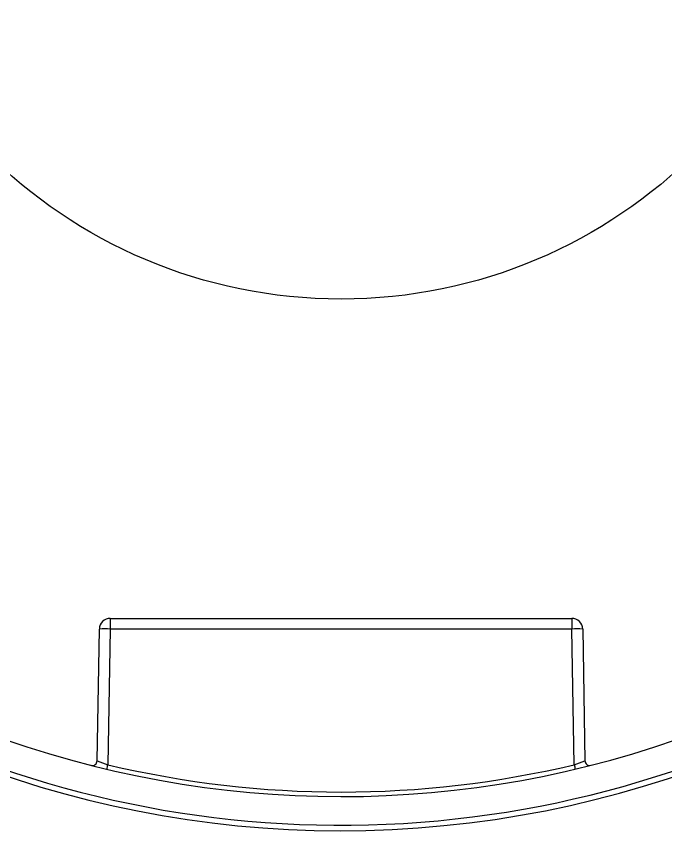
# Model space of a CAD drawing. Extents: x 6 to 134, y 1 to 99.
# Drawn here: x 56.149 to 58.243, y 41.955 to 44.582 of the extents above; entities that cross this region are included whole.
import ezdxf

# ---------------------------------------------------------------- set-up
doc = ezdxf.new("R2010")
doc.units = 0
doc.header["$MEASUREMENT"] = 0
doc.layers.add('OBJECT', color=7, linetype='CONTINUOUS')

msp = doc.modelspace()

# ---------------------------------------------------------------- linework, layer by layer
at = {"layer": 'OBJECT'}
for p, q in [((56.4523, 42.64), (57.9404, 42.64)), ((56.4523, 42.64), (56.4523, 42.6056)), ((57.9404, 42.64), (57.9404, 42.6056)), ((56.4099, 42.1801), (56.4173, 42.6056)), ((56.4523, 42.6056), (56.4447, 42.1679)), ((57.9404, 42.6056), (56.4523, 42.6056)), ((57.9481, 42.1679), (57.9404, 42.6056)), ((57.9754, 42.6056), (57.9828, 42.1801))]:
    msp.add_line(p, q, dxfattribs=at)
msp.add_circle((57.1964, 45.29), 1.62, dxfattribs=at)
for centre, radius, start, end in [((57.1963, 45.3299), 3.375, 98.3863, 0), ((57.1964, 45.33), 3.3575, 212.5293, 332.4228), ((57.1964, 45.33), 3.265, 227.9974, 311.9606), ((56.4523, 42.605), 0.035, 90, 179), ((57.9404, 42.605), 0.035, 1, 90), ((56.4348, 42.1042), 0.5017, 88.0014, 91.9986), ((57.9579, 42.1042), 0.5017, 88.0014, 91.9986), ((56.3949, 42.1804), 0.015, 255.7231, 359), ((56.6527, 42.814), 0.6788, 249.0412, 252.1541), ((57.7344, 42.83), 0.6958, 287.884, 290.9209), ((57.9978, 42.1804), 0.015, 181, 284.2769), ((55.5588, 42.3747), 0.9097, 345.9273, 346.8561), ((57.1964, 45.3297), 3.25, 256.6268, 283.3732), ((58.8312, 42.3741), 0.9069, 193.1419, 194.0736)]:
    msp.add_arc(centre, radius, start, end, dxfattribs=at)

doc.saveas('drawing.dxf')
